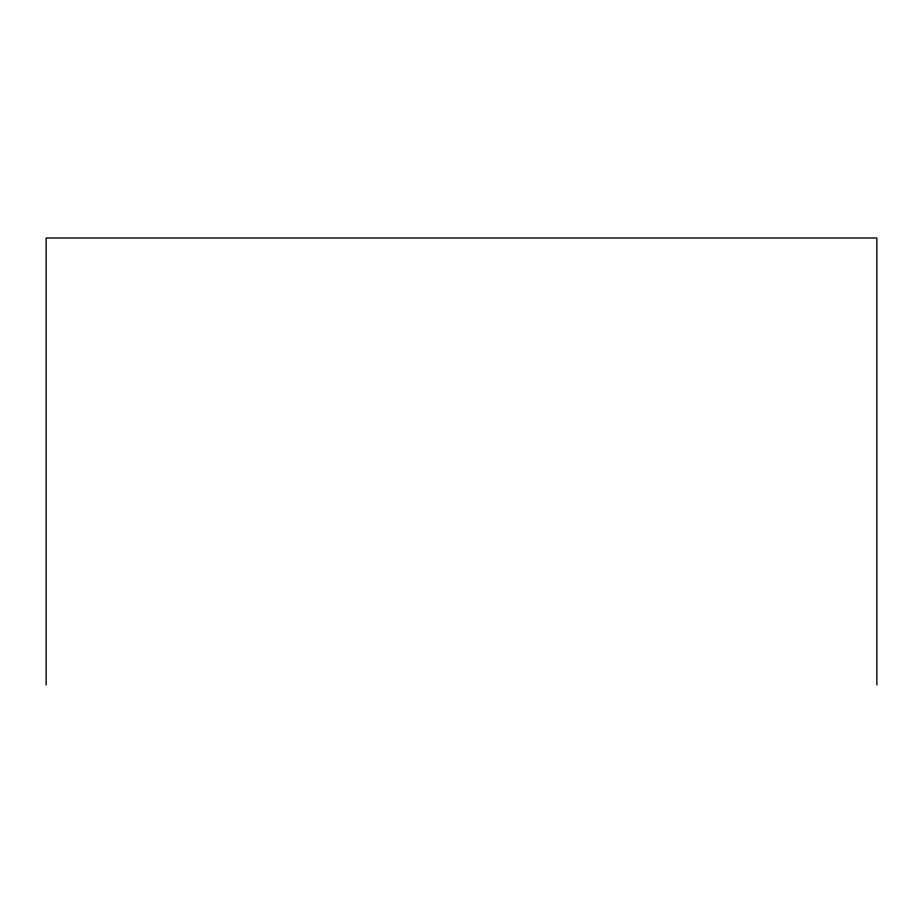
<?xml version="1.0" encoding="UTF-8"?>
<svg xmlns="http://www.w3.org/2000/svg" width="923" height="923" viewBox="0 0 923 923"><rect width="100%" height="100%" fill="white"/><g stroke="black" fill="none" stroke-linecap="round" stroke-linejoin="round"><path stroke-width="1.38" d="M876.85 684.993L876.85 238.007L46.15 238.007L46.15 684.993"/></g></svg>
